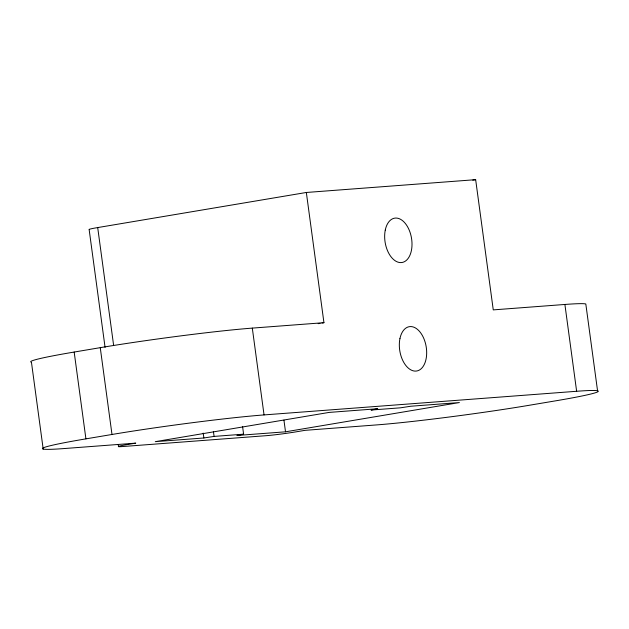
<?xml version="1.0" encoding="UTF-8"?>
<svg xmlns="http://www.w3.org/2000/svg" width="629" height="629" viewBox="0 0 629 629"><rect width="100%" height="100%" fill="white"/><g stroke="black" fill="none" stroke-linecap="round" stroke-linejoin="round"><path stroke-width="0.94" d="M243.604 434.175L236.929 435.48L285.519 431.809L459.382 402.56L410.792 406.232L400.579 407.812L371.055 410.045L377.73 408.74L329.14 412.412L155.277 441.66L203.867 437.981L214.08 436.408L243.604 434.175L242.55 426.383M105.074 347.373L89.153 229.609A21.921 0.959 -7.7 0 1 97.699 227.572L306.339 192.474L475.658 179.666L493.262 309.885L564.897 304.46A109.603 4.78 -7.7 0 1 585.811 303.956L597.55 390.774M472.756 180.153L475.658 179.666M43.189 449.059L31.45 362.249A109.603 4.78 -7.7 0 1 74.175 352.051L100.255 347.664A109.603 4.78 -7.7 0 1 252.308 328.11L323.943 322.693L306.339 192.474M318.148 323.668L320.082 323.345M322.009 323.015L323.943 322.693M576.636 391.277A109.603 4.78 -7.7 0 1 554.825 400.972L528.745 405.359A109.603 4.78 -7.7 0 1 376.692 424.905L305.057 430.33L296.361 431.793A21.921 0.959 -7.7 0 1 265.949 435.7L122.679 446.543A21.921 0.959 -7.7 0 1 127.042 444.601L135.738 443.138L64.103 448.556A109.603 4.78 -7.7 0 1 85.914 438.861L111.993 434.474A109.603 4.78 -7.7 0 1 264.046 414.92L576.636 391.277L564.897 304.46M283.938 420.125L285.519 431.809M252.308 328.11L264.046 414.92M213.42 431.541L214.08 436.408M203.206 433.114L203.867 437.981M97.699 227.572L113.621 345.329M118.236 444.695L118.496 446.637M100.255 347.664L111.993 434.474M74.175 352.051L85.914 438.861M385.27 230.08A22.471 13.351 80.5 0 0 401.341 262.576A22.471 13.351 80.5 0 0 408.394 228.327A22.471 13.351 80.5 0 0 385.27 230.08M399.942 338.591A22.471 13.351 80.5 0 0 416.013 371.086A22.471 13.351 80.5 0 0 423.065 336.845A22.471 13.351 80.5 0 0 399.942 338.591"/></g></svg>
